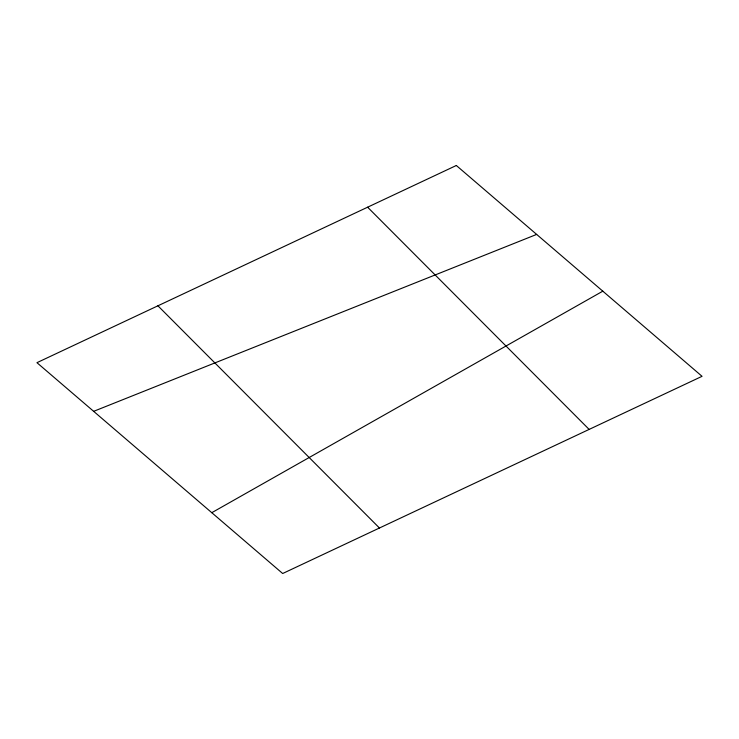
<?xml version="1.0" encoding="UTF-8"?>
<svg xmlns="http://www.w3.org/2000/svg" width="739" height="739" viewBox="0 0 739 739"><rect width="100%" height="100%" fill="white"/><g stroke="black" fill="none" stroke-linecap="round" stroke-linejoin="round"><path stroke-width="1.11" d="M211.788 512.69L602.812 291.175M93.659 411.337L536.662 234.411M367.616 207.206L589.14 429.405M157.924 305.798L379.449 528.006M456.323 165.49L36.95 362.683L282.677 573.51L702.05 376.317L456.323 165.49"/></g></svg>
